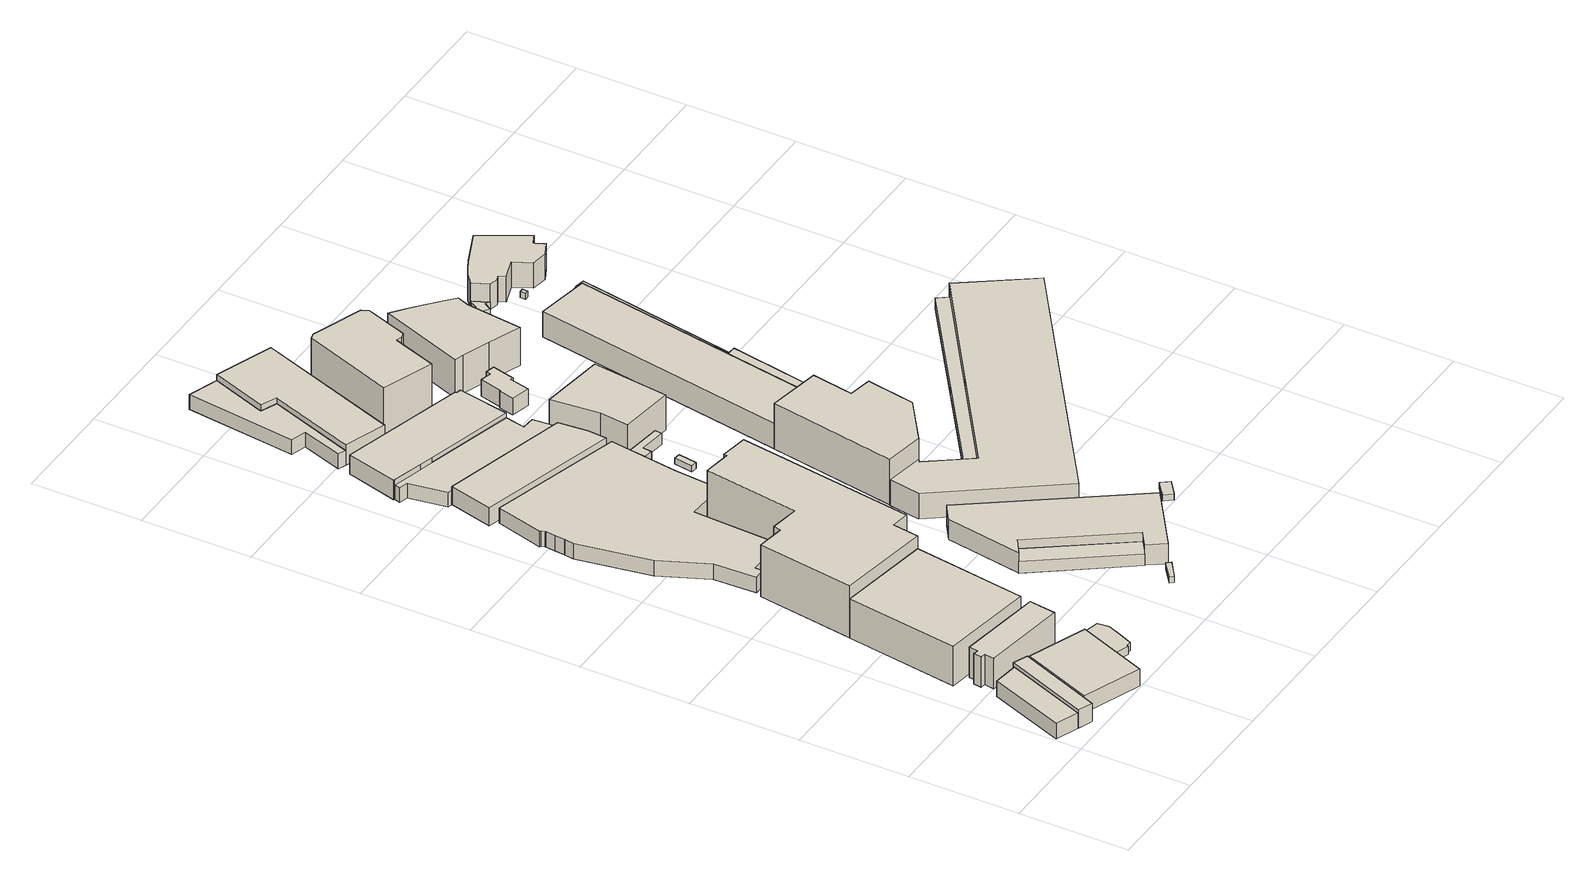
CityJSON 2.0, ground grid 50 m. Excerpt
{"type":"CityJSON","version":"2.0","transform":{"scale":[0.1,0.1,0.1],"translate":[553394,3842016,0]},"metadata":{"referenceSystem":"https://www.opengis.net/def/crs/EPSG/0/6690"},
"CityObjects":{
"building1":{"type":"Building","attributes":{"計測周辺長":119.25,"1/2500図郭":21,"区名":"鶴見区","町丁目名称":"焼野３丁目","街区番号":2,"class":"3001","usage":"441","measuredHeight":7.6,"storeysAboveGround":4,"BuildingDetailAttribute.buildingRoofEdgeArea":756.82,"BuildingDetailAttribute.buildingStructureType":"610","BuildingDetailAttribute.buildingStructureOrgType":"2","BuildingDetailAttribute.detailedUsage":"1510","BuildingDetailAttribute.specifiedBuildingCoverageRate":0.6,"BuildingDetailAttribute.surveyYear":2017,"BuildingRiverFloodingRiskAttribute.description":"1","BuildingRiverFloodingRiskAttribute.rank":"2","BuildingRiverFloodingRiskAttribute.depth":2.04,"BuildingRiverFloodingRiskAttribute.adminType":"1","BuildingRiverFloodingRiskAttribute.scale":"2","BuildingRiverFloodingRiskAttribute.duration":138.97,"BuildingIDAttribute.prefecture":"27","BuildingIDAttribute.city":"27124"},"geometry":[{"type":"Solid","lod":"1","boundaries":[[[[0,1,2,3]],[[2,4,5,3]],[[1,6,4,2]],[[0,7,6,1]],[[3,5,7,0]],[[4,6,7,5]]]]}]},
"building2":{"type":"Building","attributes":{"計測周辺長":119.25,"1/2500図郭":21,"区名":"鶴見区","町丁目名称":"焼野３丁目","街区番号":2,"class":"3001","usage":"441","measuredHeight":8.9,"storeysAboveGround":4,"BuildingDetailAttribute.buildingRoofEdgeArea":756.82,"BuildingDetailAttribute.buildingStructureType":"610","BuildingDetailAttribute.buildingStructureOrgType":"2","BuildingDetailAttribute.detailedUsage":"1510","BuildingDetailAttribute.specifiedBuildingCoverageRate":0.6,"BuildingDetailAttribute.surveyYear":2017,"BuildingRiverFloodingRiskAttribute.description":"1","BuildingRiverFloodingRiskAttribute.rank":"2","BuildingRiverFloodingRiskAttribute.depth":2.04,"BuildingRiverFloodingRiskAttribute.adminType":"1","BuildingRiverFloodingRiskAttribute.scale":"2","BuildingRiverFloodingRiskAttribute.duration":138.97,"BuildingIDAttribute.prefecture":"27","BuildingIDAttribute.city":"27124"},"geometry":[{"type":"Solid","lod":"1","boundaries":[[[[8,9,10,11]],[[10,12,13,11]],[[9,14,12,10]],[[8,15,14,9]],[[11,13,15,8]],[[12,14,15,13]]]]}]},
"building3":{"type":"Building","attributes":{"計測周辺長":126.23,"1/2500図郭":21,"区名":"鶴見区","町丁目名称":"焼野３丁目","街区番号":2,"class":"3001","usage":"431","measuredHeight":8.3,"storeysAboveGround":2,"BuildingDetailAttribute.buildingRoofEdgeArea":987.19,"BuildingDetailAttribute.buildingStructureType":"610","BuildingDetailAttribute.buildingStructureOrgType":"2","BuildingDetailAttribute.detailedUsage":"1720","BuildingDetailAttribute.specifiedBuildingCoverageRate":0.6,"BuildingDetailAttribute.surveyYear":2017,"BuildingRiverFloodingRiskAttribute.description":"1","BuildingRiverFloodingRiskAttribute.rank":"2","BuildingRiverFloodingRiskAttribute.depth":2.23,"BuildingRiverFloodingRiskAttribute.adminType":"1","BuildingRiverFloodingRiskAttribute.scale":"2","BuildingRiverFloodingRiskAttribute.duration":149.05,"BuildingIDAttribute.prefecture":"27","BuildingIDAttribute.city":"27124"},"geometry":[{"type":"Solid","lod":"1","boundaries":[[[[16,17,18,19]],[[18,20,21,19]],[[17,22,20,18]],[[16,23,22,17]],[[19,21,23,16]],[[20,22,23,21]]]]}]},
"building4":{"type":"Building","attributes":{"計測周辺長":108.02,"1/2500図郭":21,"区名":"鶴見区","町丁目名称":"焼野３丁目","街区番号":2,"class":"3002","usage":"431","measuredHeight":14.8,"storeysAboveGround":4,"BuildingDetailAttribute.buildingRoofEdgeArea":496.94,"BuildingDetailAttribute.buildingStructureType":"603","BuildingDetailAttribute.buildingStructureOrgType":"3","BuildingDetailAttribute.detailedUsage":"1720","BuildingDetailAttribute.specifiedBuildingCoverageRate":0.6,"BuildingDetailAttribute.surveyYear":2017,"BuildingRiverFloodingRiskAttribute.description":"1","BuildingRiverFloodingRiskAttribute.rank":"2","BuildingRiverFloodingRiskAttribute.depth":2.22,"BuildingRiverFloodingRiskAttribute.adminType":"1","BuildingRiverFloodingRiskAttribute.scale":"2","BuildingRiverFloodingRiskAttribute.duration":148.52,"BuildingIDAttribute.prefecture":"27","BuildingIDAttribute.city":"27124"},"geometry":[{"type":"Solid","lod":"1","boundaries":[[[[24,25,26,27,28,29,30,31]],[[30,32,33,31]],[[29,34,32,30]],[[28,35,34,29]],[[27,36,35,28]],[[26,37,36,27]],[[25,38,37,26]],[[24,39,38,25]],[[31,33,39,24]],[[32,34,35,36,37,38,39,33]]]]}]},
"building5":{"type":"Building","attributes":{"計測周辺長":396.18,"1/2500図郭":21,"区名":"鶴見区","町丁目名称":"焼野３丁目","街区番号":2,"class":"3002","usage":"431","measuredHeight":19.3,"storeysAboveGround":5,"BuildingDetailAttribute.buildingRoofEdgeArea":5751.33,"BuildingDetailAttribute.buildingStructureType":"603","BuildingDetailAttribute.buildingStructureOrgType":"3","BuildingDetailAttribute.detailedUsage":"1720","BuildingDetailAttribute.specifiedBuildingCoverageRate":0.6,"BuildingDetailAttribute.surveyYear":2017,"BuildingRiverFloodingRiskAttribute.description":"1","BuildingRiverFloodingRiskAttribute.rank":"2","BuildingRiverFloodingRiskAttribute.depth":2.22,"BuildingRiverFloodingRiskAttribute.adminType":"1","BuildingRiverFloodingRiskAttribute.scale":"2","BuildingRiverFloodingRiskAttribute.duration":148.52,"BuildingIDAttribute.prefecture":"27","BuildingIDAttribute.city":"27124"},"geometry":[{"type":"Solid","lod":"1","boundaries":[[[[40,41,42,43]],[[42,44,45,43]],[[41,46,44,42]],[[40,47,46,41]],[[43,45,47,40]],[[44,46,47,45]]]]}]},
"building6":{"type":"Building","attributes":{"計測周辺長":59.68,"1/2500図郭":21,"区名":"鶴見区","町丁目名称":"焼野３丁目","街区番号":2,"class":"3001","usage":"431","measuredHeight":4,"storeysAboveGround":1,"BuildingDetailAttribute.buildingRoofEdgeArea":219.56,"BuildingDetailAttribute.buildingStructureType":"610","BuildingDetailAttribute.buildingStructureOrgType":"2","BuildingDetailAttribute.detailedUsage":"1740","BuildingDetailAttribute.specifiedBuildingCoverageRate":0.6,"BuildingDetailAttribute.surveyYear":2017,"BuildingRiverFloodingRiskAttribute.description":"1","BuildingRiverFloodingRiskAttribute.rank":"2","BuildingRiverFloodingRiskAttribute.depth":2.18,"BuildingRiverFloodingRiskAttribute.adminType":"1","BuildingRiverFloodingRiskAttribute.scale":"2","BuildingRiverFloodingRiskAttribute.duration":146.32,"BuildingIDAttribute.prefecture":"27","BuildingIDAttribute.city":"27124"},"geometry":[{"type":"Solid","lod":"1","boundaries":[[[[48,49,50,51,52,53,54,55]],[[54,56,57,55]],[[53,58,56,54]],[[52,59,58,53]],[[51,60,59,52]],[[50,61,60,51]],[[49,62,61,50]],[[48,63,62,49]],[[55,57,63,48]],[[56,58,59,60,61,62,63,57]]]]}]},
"building7":{"type":"Building","attributes":{"計測周辺長":396.18,"1/2500図郭":21,"区名":"鶴見区","町丁目名称":"焼野３丁目","街区番号":2,"class":"3002","usage":"431","measuredHeight":25.4,"storeysAboveGround":5,"BuildingDetailAttribute.buildingRoofEdgeArea":5751.33,"BuildingDetailAttribute.buildingStructureType":"603","BuildingDetailAttribute.buildingStructureOrgType":"3","BuildingDetailAttribute.detailedUsage":"1720","BuildingDetailAttribute.specifiedBuildingCoverageRate":0.6,"BuildingDetailAttribute.surveyYear":2017,"BuildingRiverFloodingRiskAttribute.description":"1","BuildingRiverFloodingRiskAttribute.rank":"2","BuildingRiverFloodingRiskAttribute.depth":2.24,"BuildingRiverFloodingRiskAttribute.adminType":"1","BuildingRiverFloodingRiskAttribute.scale":"2","BuildingRiverFloodingRiskAttribute.duration":149.63,"BuildingIDAttribute.prefecture":"27","BuildingIDAttribute.city":"27124"},"geometry":[{"type":"Solid","lod":"1","boundaries":[[[[64,65,66,67,68,69,70,71,72,73,74,75]],[[74,76,77,75]],[[73,78,76,74]],[[72,79,78,73]],[[71,80,79,72]],[[70,81,80,71]],[[69,82,81,70]],[[68,83,82,69]],[[67,84,83,68]],[[66,85,84,67]],[[65,86,85,66]],[[64,87,86,65]],[[75,77,87,64]],[[76,78,79,80,81,82,83,84,85,86,87,77]]]]}]},
"building8":{"type":"Building","attributes":{"計測周辺長":319.51,"1/2500図郭":21,"区名":"鶴見区","町丁目名称":"焼野３丁目","街区番号":2,"class":"3001","usage":"431","measuredHeight":7.7,"storeysAboveGround":1,"BuildingDetailAttribute.buildingRoofEdgeArea":4927.21,"BuildingDetailAttribute.buildingStructureType":"610","BuildingDetailAttribute.buildingStructureOrgType":"2","BuildingDetailAttribute.detailedUsage":"1720","BuildingDetailAttribute.specifiedBuildingCoverageRate":0.6,"BuildingDetailAttribute.surveyYear":2017,"BuildingRiverFloodingRiskAttribute.description":"1","BuildingRiverFloodingRiskAttribute.rank":"2","BuildingRiverFloodingRiskAttribute.depth":1.81,"BuildingRiverFloodingRiskAttribute.adminType":"1","BuildingRiverFloodingRiskAttribute.scale":"2","BuildingRiverFloodingRiskAttribute.duration":124.67,"BuildingIDAttribute.prefecture":"27","BuildingIDAttribute.city":"27124"},"geometry":[{"type":"Solid","lod":"1","boundaries":[[[[88,89,90,91,92,93,94,95,96,97,98,99,100,101,102,103,104,105,106]],[[105,107,108,106]],[[104,109,107,105]],[[103,110,109,104]],[[102,111,110,103]],[[101,112,111,102]],[[100,113,112,101]],[[99,114,113,100]],[[98,115,114,99]],[[97,116,115,98]],[[96,117,116,97]],[[95,118,117,96]],[[94,119,118,95]],[[93,120,119,94]],[[92,121,120,93]],[[91,122,121,92]],[[90,123,122,91]],[[89,124,123,90]],[[88,125,124,89]],[[106,108,125,88]],[[107,109,110,111,112,113,114,115,116,117,118,119,120,121,122,123,124,125,108]]]]}]},
"building9":{"type":"Building","attributes":{"計測周辺長":174.65,"1/2500図郭":21,"区名":"鶴見区","町丁目名称":"焼野３丁目","街区番号":2,"class":"3003","usage":"431","measuredHeight":9,"storeysAboveGround":2,"BuildingDetailAttribute.buildingRoofEdgeArea":1536.37,"BuildingDetailAttribute.buildingStructureType":"610","BuildingDetailAttribute.buildingStructureOrgType":"2","BuildingDetailAttribute.detailedUsage":"1720","BuildingDetailAttribute.specifiedBuildingCoverageRate":0.6,"BuildingDetailAttribute.surveyYear":2017,"BuildingRiverFloodingRiskAttribute.description":"1","BuildingRiverFloodingRiskAttribute.rank":"2","BuildingRiverFloodingRiskAttribute.depth":1.76,"BuildingRiverFloodingRiskAttribute.adminType":"1","BuildingRiverFloodingRiskAttribute.scale":"2","BuildingRiverFloodingRiskAttribute.duration":121.6,"BuildingIDAttribute.prefecture":"27","BuildingIDAttribute.city":"27124"},"geometry":[{"type":"Solid","lod":"1","boundaries":[[[[126,127,128]],[[127,129,130,128]],[[126,131,129,127]],[[128,130,131,126]],[[129,131,130]]]]}]},
"building10":{"type":"Building","attributes":{"計測周辺長":23.8,"1/2500図郭":21,"区名":"鶴見区","町丁目名称":"焼野３丁目","街区番号":3,"class":"3003","usage":"431","storeysAboveGround":1,"BuildingDetailAttribute.buildingRoofEdgeArea":21.46,"BuildingDetailAttribute.buildingStructureType":"610","BuildingDetailAttribute.buildingStructureOrgType":"2","BuildingDetailAttribute.detailedUsage":"1720","BuildingDetailAttribute.specifiedBuildingCoverageRate":0.6,"BuildingDetailAttribute.surveyYear":2017,"BuildingRiverFloodingRiskAttribute.description":"1","BuildingRiverFloodingRiskAttribute.rank":"2","BuildingRiverFloodingRiskAttribute.depth":1.6,"BuildingRiverFloodingRiskAttribute.adminType":"1","BuildingRiverFloodingRiskAttribute.scale":"2","BuildingRiverFloodingRiskAttribute.duration":110.3,"BuildingIDAttribute.prefecture":"27","BuildingIDAttribute.city":"27124"},"geometry":[{"type":"Solid","lod":"1","boundaries":[[[[132,133,134,135]],[[134,136,137,135]],[[133,138,136,134]],[[132,139,138,133]],[[135,137,139,132]],[[136,138,139,137]]]]}]},
"building11":{"type":"Building","attributes":{"計測周辺長":117.45,"1/2500図郭":21,"区名":"鶴見区","町丁目名称":"焼野３丁目","街区番号":3,"class":"3001","usage":"431","measuredHeight":5.7,"storeysAboveGround":1,"BuildingDetailAttribute.buildingRoofEdgeArea":431.16,"BuildingDetailAttribute.buildingStructureType":"610","BuildingDetailAttribute.buildingStructureOrgType":"2","BuildingDetailAttribute.detailedUsage":"1720","BuildingDetailAttribute.specifiedBuildingCoverageRate":0.6,"BuildingDetailAttribute.surveyYear":2017,"BuildingRiverFloodingRiskAttribute.description":"1","BuildingRiverFloodingRiskAttribute.rank":"2","BuildingRiverFloodingRiskAttribute.depth":1.47,"BuildingRiverFloodingRiskAttribute.adminType":"1","BuildingRiverFloodingRiskAttribute.scale":"2","BuildingRiverFloodingRiskAttribute.duration":99.78,"BuildingIDAttribute.prefecture":"27","BuildingIDAttribute.city":"27124"},"geometry":[{"type":"Solid","lod":"1","boundaries":[[[[140,141,142,143]],[[142,144,145,143]],[[141,146,144,142]],[[140,147,146,141]],[[143,145,147,140]],[[144,146,147,145]]]]}]},
"building12":{"type":"Building","attributes":{"計測周辺長":169.09,"1/2500図郭":21,"区名":"鶴見区","町丁目名称":"焼野３丁目","街区番号":2,"class":"3001","usage":"431","measuredHeight":8.8,"storeysAboveGround":2,"BuildingDetailAttribute.buildingRoofEdgeArea":1331.69,"BuildingDetailAttribute.buildingStructureType":"610","BuildingDetailAttribute.buildingStructureOrgType":"2","BuildingDetailAttribute.detailedUsage":"1720","BuildingDetailAttribute.specifiedBuildingCoverageRate":0.6,"BuildingDetailAttribute.surveyYear":2017,"BuildingRiverFloodingRiskAttribute.description":"1","BuildingRiverFloodingRiskAttribute.rank":"2","BuildingRiverFloodingRiskAttribute.depth":1.67,"BuildingRiverFloodingRiskAttribute.adminType":"1","BuildingRiverFloodingRiskAttribute.scale":"2","BuildingRiverFloodingRiskAttribute.duration":114.8,"BuildingIDAttribute.prefecture":"27","BuildingIDAttribute.city":"27124"},"geometry":[{"type":"Solid","lod":"1","boundaries":[[[[148,149,150,151,152]],[[151,153,154,152]],[[150,155,153,151]],[[149,156,155,150]],[[148,157,156,149]],[[152,154,157,148]],[[153,155,156,157,154]]]]}]},
"building13":{"type":"Building","attributes":{"計測周辺長":176.59,"1/2500図郭":21,"区名":"鶴見区","町丁目名称":"焼野３丁目","街区番号":2,"class":"3003","usage":"431","measuredHeight":7.2,"storeysAboveGround":1,"BuildingDetailAttribute.buildingRoofEdgeArea":1147.76,"BuildingDetailAttribute.buildingStructureType":"610","BuildingDetailAttribute.buildingStructureOrgType":"2","BuildingDetailAttribute.detailedUsage":"1720","BuildingDetailAttribute.specifiedBuildingCoverageRate":0.6,"BuildingDetailAttribute.surveyYear":2017,"BuildingRiverFloodingRiskAttribute.description":"1","BuildingRiverFloodingRiskAttribute.rank":"2","BuildingRiverFloodingRiskAttribute.depth":1.87,"BuildingRiverFloodingRiskAttribute.adminType":"1","BuildingRiverFloodingRiskAttribute.scale":"2","BuildingRiverFloodingRiskAttribute.duration":127.95,"BuildingIDAttribute.prefecture":"27","BuildingIDAttribute.city":"27124"},"geometry":[{"type":"Solid","lod":"1","boundaries":[[[[158,159,160,161,162,163,164,165,166,167]],[[166,168,169,167]],[[165,170,168,166]],[[164,171,170,165]],[[163,172,171,164]],[[162,173,172,163]],[[161,174,173,162]],[[160,175,174,161]],[[159,176,175,160]],[[158,177,176,159]],[[167,169,177,158]],[[168,170,171,172,173,174,175,176,177,169]]]]}]},
"building14":{"type":"Building","attributes":{"計測周辺長":174.65,"1/2500図郭":21,"区名":"鶴見区","町丁目名称":"焼野３丁目","街区番号":2,"class":"3001","usage":"431","measuredHeight":9.4,"storeysAboveGround":2,"BuildingDetailAttribute.buildingRoofEdgeArea":1536.37,"BuildingDetailAttribute.buildingStructureType":"610","BuildingDetailAttribute.buildingStructureOrgType":"2","BuildingDetailAttribute.detailedUsage":"1720","BuildingDetailAttribute.specifiedBuildingCoverageRate":0.6,"BuildingDetailAttribute.surveyYear":2017,"BuildingRiverFloodingRiskAttribute.description":"1","BuildingRiverFloodingRiskAttribute.rank":"2","BuildingRiverFloodingRiskAttribute.depth":1.56,"BuildingRiverFloodingRiskAttribute.adminType":"1","BuildingRiverFloodingRiskAttribute.scale":"2","BuildingRiverFloodingRiskAttribute.duration":106.53,"BuildingIDAttribute.prefecture":"27","BuildingIDAttribute.city":"27124"},"geometry":[{"type":"Solid","lod":"1","boundaries":[[[[178,179,180,181,158,182,167,183,184]],[[183,185,186,184]],[[167,131,185,183]],[[182,129,131,167]],[[158,130,129,182]],[[181,187,130,158]],[[180,188,187,181]],[[179,189,188,180]],[[178,190,189,179]],[[184,186,190,178]],[[185,131,129,130,187,188,189,190,186]]]]}]},
"building15":{"type":"Building","attributes":{"class":"3003","measuredHeight":7.2,"BuildingDetailAttribute.surveyYear":2017,"BuildingRiverFloodingRiskAttribute.description":"1","BuildingRiverFloodingRiskAttribute.rank":"2","BuildingRiverFloodingRiskAttribute.depth":0.904,"BuildingRiverFloodingRiskAttribute.adminType":"1","BuildingRiverFloodingRiskAttribute.scale":"2","BuildingRiverFloodingRiskAttribute.duration":45.47,"BuildingIDAttribute.prefecture":"27","BuildingIDAttribute.city":"27124"},"geometry":[{"type":"Solid","lod":"1","boundaries":[[[[191,192,193,194,195,196,197,198]],[[197,199,200,198]],[[196,201,199,197]],[[195,202,201,196]],[[194,203,202,195]],[[193,204,203,194]],[[192,205,204,193]],[[191,206,205,192]],[[198,200,206,191]],[[199,201,202,203,204,205,206,200]]]]}]},
"building16":{"type":"Building","attributes":{"計測周辺長":241.08,"1/2500図郭":21,"区名":"鶴見区","町丁目名称":"焼野３丁目","街区番号":3,"class":"3001","usage":"431","measuredHeight":9.9,"storeysAboveGround":3,"BuildingDetailAttribute.buildingRoofEdgeArea":2194.55,"BuildingDetailAttribute.buildingStructureType":"610","BuildingDetailAttribute.buildingStructureOrgType":"2","BuildingDetailAttribute.detailedUsage":"1720","BuildingDetailAttribute.specifiedBuildingCoverageRate":0.6,"BuildingDetailAttribute.surveyYear":2017,"BuildingRiverFloodingRiskAttribute.description":"1","BuildingRiverFloodingRiskAttribute.rank":"2","BuildingRiverFloodingRiskAttribute.depth":1.1,"BuildingRiverFloodingRiskAttribute.adminType":"1","BuildingRiverFloodingRiskAttribute.scale":"2","BuildingRiverFloodingRiskAttribute.duration":66.38,"BuildingIDAttribute.prefecture":"27","BuildingIDAttribute.city":"27124"},"geometry":[{"type":"Solid","lod":"1","boundaries":[[[[207,208,209,210,211,212,213,214]],[[213,215,216,214]],[[212,217,215,213]],[[211,218,217,212]],[[210,219,218,211]],[[209,220,219,210]],[[208,221,220,209]],[[207,222,221,208]],[[214,216,222,207]],[[215,217,218,219,220,221,222,216]]]]}]},
"building17":{"type":"Building","attributes":{"class":"3001","measuredHeight":3.2,"BuildingDetailAttribute.specifiedBuildingCoverageRate":0.6,"BuildingDetailAttribute.surveyYear":2017,"BuildingRiverFloodingRiskAttribute.description":"1","BuildingRiverFloodingRiskAttribute.rank":"2","BuildingRiverFloodingRiskAttribute.depth":2.09,"BuildingRiverFloodingRiskAttribute.adminType":"1","BuildingRiverFloodingRiskAttribute.scale":"2","BuildingRiverFloodingRiskAttribute.duration":140.67,"BuildingIDAttribute.prefecture":"27","BuildingIDAttribute.city":"27124"},"geometry":[{"type":"Solid","lod":"1","boundaries":[[[[223,224,225,226,227,228,229]],[[228,230,231,229]],[[227,232,230,228]],[[226,233,232,227]],[[225,234,233,226]],[[224,235,234,225]],[[223,236,235,224]],[[229,231,236,223]],[[230,232,233,234,235,236,231]]]]}]},
"building18":{"type":"Building","attributes":{"計測周辺長":194.62,"1/2500図郭":21,"区名":"鶴見区","町丁目名称":"焼野３丁目","街区番号":2,"class":"3001","usage":"431","measuredHeight":10.1,"storeysAboveGround":2,"BuildingDetailAttribute.buildingRoofEdgeArea":1622.06,"BuildingDetailAttribute.buildingStructureType":"610","BuildingDetailAttribute.buildingStructureOrgType":"2","BuildingDetailAttribute.detailedUsage":"1720","BuildingDetailAttribute.specifiedBuildingCoverageRate":0.6,"BuildingDetailAttribute.surveyYear":2017,"BuildingRiverFloodingRiskAttribute.description":"1","BuildingRiverFloodingRiskAttribute.rank":"2","BuildingRiverFloodingRiskAttribute.depth":0.904,"BuildingRiverFloodingRiskAttribute.adminType":"1","BuildingRiverFloodingRiskAttribute.scale":"2","BuildingRiverFloodingRiskAttribute.duration":45.47,"BuildingIDAttribute.prefecture":"27","BuildingIDAttribute.city":"27124"},"geometry":[{"type":"Solid","lod":"1","boundaries":[[[[237,238,193,192,191,198]],[[191,239,240,198]],[[192,241,239,191]],[[193,242,241,192]],[[238,243,242,193]],[[237,244,243,238]],[[198,240,244,237]],[[239,241,242,243,244,240]]]]}]},
"building19":{"type":"Building","attributes":{"計測周辺長":29.25,"1/2500図郭":21,"区名":"鶴見区","町丁目名称":"焼野３丁目","街区番号":2,"class":"3003","usage":"431","storeysAboveGround":1,"BuildingDetailAttribute.buildingRoofEdgeArea":47.69,"BuildingDetailAttribute.buildingStructureType":"610","BuildingDetailAttribute.buildingStructureOrgType":"2","BuildingDetailAttribute.detailedUsage":"1720","BuildingDetailAttribute.specifiedBuildingCoverageRate":0.6,"BuildingDetailAttribute.surveyYear":2017,"BuildingRiverFloodingRiskAttribute.description":"1","BuildingRiverFloodingRiskAttribute.rank":"2","BuildingRiverFloodingRiskAttribute.depth":2.09,"BuildingRiverFloodingRiskAttribute.adminType":"1","BuildingRiverFloodingRiskAttribute.scale":"2","BuildingRiverFloodingRiskAttribute.duration":140.67,"BuildingIDAttribute.prefecture":"27","BuildingIDAttribute.city":"27124"},"geometry":[{"type":"Solid","lod":"1","boundaries":[[[[245,246,247,248,249,250,251]],[[250,252,253,251]],[[249,254,252,250]],[[248,255,254,249]],[[247,256,255,248]],[[246,257,256,247]],[[245,258,257,246]],[[251,253,258,245]],[[252,254,255,256,257,258,253]]]]}]},
"building20":{"type":"Building","attributes":{"class":"3001","BuildingDetailAttribute.specifiedBuildingCoverageRate":0.6,"BuildingDetailAttribute.surveyYear":2017,"BuildingRiverFloodingRiskAttribute.description":"1","BuildingRiverFloodingRiskAttribute.rank":"2","BuildingRiverFloodingRiskAttribute.depth":1.68,"BuildingRiverFloodingRiskAttribute.adminType":"1","BuildingRiverFloodingRiskAttribute.scale":"2","BuildingRiverFloodingRiskAttribute.duration":115.38,"BuildingIDAttribute.prefecture":"27","BuildingIDAttribute.city":"27124"},"geometry":[{"type":"Solid","lod":"1","boundaries":[[[[259,260,261,262]],[[261,263,264,262]],[[260,265,263,261]],[[259,266,265,260]],[[262,264,266,259]],[[263,265,266,264]]]]}]},
"building21":{"type":"Building","attributes":{"class":"3001","measuredHeight":5.5,"BuildingDetailAttribute.specifiedBuildingCoverageRate":0.6,"BuildingDetailAttribute.surveyYear":2017,"BuildingRiverFloodingRiskAttribute.description":"1","BuildingRiverFloodingRiskAttribute.rank":"2","BuildingRiverFloodingRiskAttribute.depth":1.68,"BuildingRiverFloodingRiskAttribute.adminType":"1","BuildingRiverFloodingRiskAttribute.scale":"2","BuildingRiverFloodingRiskAttribute.duration":115.38,"BuildingIDAttribute.prefecture":"27","BuildingIDAttribute.city":"27124"},"geometry":[{"type":"Solid","lod":"1","boundaries":[[[[267,268,269,270,271,272]],[[271,273,274,272]],[[270,275,273,271]],[[269,276,275,270]],[[268,277,276,269]],[[267,278,277,268]],[[272,274,278,267]],[[273,275,276,277,278,274]]]]}]},
"building22":{"type":"Building","attributes":{"計測周辺長":147.42,"1/2500図郭":21,"区名":"鶴見区","町丁目名称":"焼野３丁目","街区番号":2,"class":"3001","usage":"431","measuredHeight":25.7,"storeysAboveGround":5,"BuildingDetailAttribute.buildingRoofEdgeArea":1250.29,"BuildingDetailAttribute.buildingStructureType":"603","BuildingDetailAttribute.buildingStructureOrgType":"3","BuildingDetailAttribute.detailedUsage":"1720","BuildingDetailAttribute.specifiedBuildingCoverageRate":0.6,"BuildingDetailAttribute.surveyYear":2017,"BuildingRiverFloodingRiskAttribute.description":"1","BuildingRiverFloodingRiskAttribute.rank":"2","BuildingRiverFloodingRiskAttribute.depth":0.894,"BuildingRiverFloodingRiskAttribute.adminType":"1","BuildingRiverFloodingRiskAttribute.scale":"2","BuildingRiverFloodingRiskAttribute.duration":44.38,"BuildingIDAttribute.prefecture":"27","BuildingIDAttribute.city":"27124"},"geometry":[{"type":"Solid","lod":"1","boundaries":[[[[279,280,281,282,283,284,285,286,287]],[[286,288,289,287]],[[285,290,288,286]],[[284,291,290,285]],[[283,292,291,284]],[[282,293,292,283]],[[281,294,293,282]],[[280,295,294,281]],[[279,296,295,280]],[[287,289,296,279]],[[288,290,291,292,293,294,295,296,289]]]]}]},
"building23":{"type":"Building","attributes":{"計測周辺長":126.33,"1/2500図郭":21,"区名":"鶴見区","町丁目名称":"焼野３丁目","街区番号":2,"class":"3001","usage":"431","measuredHeight":17.2,"storeysAboveGround":2,"BuildingDetailAttribute.buildingRoofEdgeArea":941.7,"BuildingDetailAttribute.buildingStructureType":"610","BuildingDetailAttribute.buildingStructureOrgType":"2","BuildingDetailAttribute.detailedUsage":"1720","BuildingDetailAttribute.specifiedBuildingCoverageRate":0.6,"BuildingDetailAttribute.surveyYear":2017,"BuildingRiverFloodingRiskAttribute.description":"1","BuildingRiverFloodingRiskAttribute.rank":"2","BuildingRiverFloodingRiskAttribute.depth":1.67,"BuildingRiverFloodingRiskAttribute.adminType":"1","BuildingRiverFloodingRiskAttribute.scale":"2","BuildingRiverFloodingRiskAttribute.duration":114.73,"BuildingIDAttribute.prefecture":"27","BuildingIDAttribute.city":"27124"},"geometry":[{"type":"Solid","lod":"1","boundaries":[[[[297,298,299,300,301]],[[300,302,303,301]],[[299,304,302,300]],[[298,305,304,299]],[[297,306,305,298]],[[301,303,306,297]],[[302,304,305,306,303]]]]}]},
"building24":{"type":"Building","attributes":{"計測周辺長":798.19,"1/2500図郭":21,"区名":"鶴見区","町丁目名称":"焼野３丁目","街区番号":3,"class":"3002","usage":"431","measuredHeight":22.4,"storeysAboveGround":4,"BuildingDetailAttribute.buildingRoofEdgeArea":10565.47,"BuildingDetailAttribute.buildingStructureType":"603","BuildingDetailAttribute.buildingStructureOrgType":"3","BuildingDetailAttribute.detailedUsage":"1720","BuildingDetailAttribute.specifiedBuildingCoverageRate":0.6,"BuildingDetailAttribute.surveyYear":2017,"BuildingRiverFloodingRiskAttribute.description":"1","BuildingRiverFloodingRiskAttribute.rank":"2","BuildingRiverFloodingRiskAttribute.depth":0.763,"BuildingRiverFloodingRiskAttribute.adminType":"1","BuildingRiverFloodingRiskAttribute.scale":"2","BuildingRiverFloodingRiskAttribute.duration":32.35,"BuildingIDAttribute.prefecture":"27","BuildingIDAttribute.city":"27124"},"geometry":[{"type":"Solid","lod":"1","boundaries":[[[[307,308,309,310,311,312,313]],[[312,314,315,313]],[[311,316,314,312]],[[310,317,316,311]],[[309,318,317,310]],[[308,319,318,309]],[[307,320,319,308]],[[313,315,320,307]],[[314,316,317,318,319,320,315]]]]}]},
"building25":{"type":"Building","attributes":{"計測周辺長":26.47,"1/2500図郭":21,"区名":"鶴見区","町丁目名称":"焼野３丁目","街区番号":3,"class":"3001","usage":"431","storeysAboveGround":1,"BuildingDetailAttribute.buildingRoofEdgeArea":39.78,"BuildingDetailAttribute.buildingStructureType":"610","BuildingDetailAttribute.buildingStructureOrgType":"2","BuildingDetailAttribute.detailedUsage":"1720","BuildingDetailAttribute.specifiedBuildingCoverageRate":0.6,"BuildingDetailAttribute.surveyYear":2017,"BuildingRiverFloodingRiskAttribute.description":"1","BuildingRiverFloodingRiskAttribute.rank":"2","BuildingRiverFloodingRiskAttribute.depth":1.16,"BuildingRiverFloodingRiskAttribute.adminType":"1","BuildingRiverFloodingRiskAttribute.scale":"2","BuildingRiverFloodingRiskAttribute.duration":70.98,"BuildingIDAttribute.prefecture":"27","BuildingIDAttribute.city":"27124"},"geometry":[{"type":"Solid","lod":"1","boundaries":[[[[321,322,323,324]],[[323,325,326,324]],[[322,327,325,323]],[[321,328,327,322]],[[324,326,328,321]],[[325,327,328,326]]]]}]},
"building26":{"type":"Building","attributes":{"計測周辺長":55.78,"1/2500図郭":21,"区名":"鶴見区","町丁目名称":"焼野３丁目","街区番号":2,"class":"3001","usage":"431","measuredHeight":8.1,"storeysAboveGround":2,"BuildingDetailAttribute.buildingRoofEdgeArea":133.43,"BuildingDetailAttribute.buildingStructureType":"610","BuildingDetailAttribute.buildingStructureOrgType":"2","BuildingDetailAttribute.detailedUsage":"1720","BuildingDetailAttribute.specifiedBuildingCoverageRate":0.6,"BuildingDetailAttribute.surveyYear":2017,"BuildingRiverFloodingRiskAttribute.description":"1","BuildingRiverFloodingRiskAttribute.rank":"2","BuildingRiverFloodingRiskAttribute.depth":1.34,"BuildingRiverFloodingRiskAttribute.adminType":"1","BuildingRiverFloodingRiskAttribute.scale":"2","BuildingRiverFloodingRiskAttribute.duration":86.85,"BuildingIDAttribute.prefecture":"27","BuildingIDAttribute.city":"27124"},"geometry":[{"type":"Solid","lod":"1","boundaries":[[[[329,330,331,332,333,334,335,336,337,338,339,340]],[[339,341,342,340]],[[338,343,341,339]],[[337,344,343,338]],[[336,345,344,337]],[[335,346,345,336]],[[334,347,346,335]],[[333,348,347,334]],[[332,349,348,333]],[[331,350,349,332]],[[330,351,350,331]],[[329,352,351,330]],[[340,342,352,329]],[[341,343,344,345,346,347,348,349,350,351,352,342]]]]}]},
"building27":{"type":"Building","attributes":{"class":"3001","BuildingDetailAttribute.specifiedBuildingCoverageRate":0.6,"BuildingDetailAttribute.surveyYear":2017,"BuildingRiverFloodingRiskAttribute.description":"1","BuildingRiverFloodingRiskAttribute.rank":"2","BuildingRiverFloodingRiskAttribute.depth":1.64,"BuildingRiverFloodingRiskAttribute.adminType":"1","BuildingRiverFloodingRiskAttribute.scale":"2","BuildingRiverFloodingRiskAttribute.duration":111.97,"BuildingIDAttribute.prefecture":"27","BuildingIDAttribute.city":"27124"},"geometry":[{"type":"Solid","lod":"1","boundaries":[[[[353,354,355,356]],[[355,357,358,356]],[[354,359,357,355]],[[353,360,359,354]],[[356,358,360,353]],[[357,359,360,358]]]]}]},
"building28":{"type":"Building","attributes":{"class":"3003","measuredHeight":18.6,"BuildingDetailAttribute.specifiedBuildingCoverageRate":0.6,"BuildingDetailAttribute.surveyYear":2017,"BuildingRiverFloodingRiskAttribute.description":"1","BuildingRiverFloodingRiskAttribute.rank":"2","BuildingRiverFloodingRiskAttribute.depth":1.07,"BuildingRiverFloodingRiskAttribute.adminType":"1","BuildingRiverFloodingRiskAttribute.scale":"2","BuildingRiverFloodingRiskAttribute.duration":62.3,"BuildingIDAttribute.prefecture":"27","BuildingIDAttribute.city":"27124"},"geometry":[{"type":"Solid","lod":"1","boundaries":[[[[361,362,363,364,365,366,367,368,369,370]],[[369,371,372,370]],[[368,373,371,369]],[[367,374,373,368]],[[366,375,374,367]],[[365,376,375,366]],[[364,377,376,365]],[[363,378,377,364]],[[362,379,378,363]],[[361,380,379,362]],[[370,372,380,361]],[[371,373,374,375,376,377,378,379,380,372]]]]}]},
"building29":{"type":"Building","attributes":{"計測周辺長":798.19,"1/2500図郭":21,"区名":"鶴見区","町丁目名称":"焼野３丁目","街区番号":3,"class":"3002","usage":"431","measuredHeight":12.5,"storeysAboveGround":4,"BuildingDetailAttribute.buildingRoofEdgeArea":10565.47,"BuildingDetailAttribute.buildingStructureType":"603","BuildingDetailAttribute.buildingStructureOrgType":"3","BuildingDetailAttribute.detailedUsage":"1720","BuildingDetailAttribute.specifiedBuildingCoverageRate":0.6,"BuildingDetailAttribute.surveyYear":2017,"BuildingRiverFloodingRiskAttribute.description":"1","BuildingRiverFloodingRiskAttribute.rank":"2","BuildingRiverFloodingRiskAttribute.depth":0.926,"BuildingRiverFloodingRiskAttribute.adminType":"1","BuildingRiverFloodingRiskAttribute.scale":"2","BuildingRiverFloodingRiskAttribute.duration":48.2,"BuildingIDAttribute.prefecture":"27","BuildingIDAttribute.city":"27124"},"geometry":[{"type":"Solid","lod":"1","boundaries":[[[[381,382,383,384]],[[383,385,386,384]],[[382,387,385,383]],[[381,388,387,382]],[[384,386,388,381]],[[385,387,388,386]]]]}]},
"building30":{"type":"Building","attributes":{"計測周辺長":798.19,"1/2500図郭":21,"区名":"鶴見区","町丁目名称":"焼野３丁目","街区番号":3,"class":"3002","usage":"431","measuredHeight":12.6,"storeysAboveGround":4,"BuildingDetailAttribute.buildingRoofEdgeArea":10565.47,"BuildingDetailAttribute.buildingStructureType":"603","BuildingDetailAttribute.buildingStructureOrgType":"3","BuildingDetailAttribute.detailedUsage":"1720","BuildingDetailAttribute.specifiedBuildingCoverageRate":0.6,"BuildingDetailAttribute.surveyYear":2017,"BuildingRiverFloodingRiskAttribute.description":"1","BuildingRiverFloodingRiskAttribute.rank":"2","BuildingRiverFloodingRiskAttribute.depth":0.862,"BuildingRiverFloodingRiskAttribute.adminType":"1","BuildingRiverFloodingRiskAttribute.scale":"2","BuildingRiverFloodingRiskAttribute.duration":41.97,"BuildingIDAttribute.prefecture":"27","BuildingIDAttribute.city":"27124"},"geometry":[{"type":"Solid","lod":"1","boundaries":[[[[389,390,391,392,393,394,395,396,397,398,399,400,401]],[[400,402,403,401]],[[399,404,402,400]],[[398,405,404,399]],[[397,406,405,398]],[[396,407,406,397]],[[395,408,407,396]],[[394,409,408,395]],[[393,410,409,394]],[[392,411,410,393]],[[391,412,411,392]],[[390,413,412,391]],[[389,414,413,390]],[[401,403,414,389]],[[402,404,405,406,407,408,409,410,411,412,413,414,403]]]]}]},
"building31":{"type":"Building","attributes":{"計測周辺長":308.37,"1/2500図郭":21,"区名":"鶴見区","町丁目名称":"焼野３丁目","街区番号":3,"class":"3003","usage":"431","measuredHeight":6.7,"storeysAboveGround":1,"BuildingDetailAttribute.buildingRoofEdgeArea":1170.07,"BuildingDetailAttribute.buildingStructureType":"610","BuildingDetailAttribute.buildingStructureOrgType":"2","BuildingDetailAttribute.detailedUsage":"1720","BuildingDetailAttribute.specifiedBuildingCoverageRate":0.6,"BuildingDetailAttribute.surveyYear":2017,"BuildingRiverFloodingRiskAttribute.description":"1","BuildingRiverFloodingRiskAttribute.rank":"2","BuildingRiverFloodingRiskAttribute.depth":0.821,"BuildingRiverFloodingRiskAttribute.adminType":"1","BuildingRiverFloodingRiskAttribute.scale":"2","BuildingRiverFloodingRiskAttribute.duration":36.12,"BuildingIDAttribute.prefecture":"27","BuildingIDAttribute.city":"27124"},"geometry":[{"type":"Solid","lod":"1","boundaries":[[[[415,416,417,418,419,420,421,422,423,424,425,426]],[[425,427,428,426]],[[424,429,427,425]],[[423,430,429,424]],[[422,431,430,423]],[[421,432,431,422]],[[420,433,432,421]],[[419,434,433,420]],[[418,435,434,419]],[[417,436,435,418]],[[416,437,436,417]],[[415,438,437,416]],[[426,428,438,415]],[[427,429,430,431,432,433,434,435,436,437,438,428]]]]}]},
"building32":{"type":"Building","attributes":{"計測周辺長":246.36,"1/2500図郭":22,"区名":"鶴見区","町丁目名称":"焼野３丁目","街区番号":3,"class":"3003","usage":"431","measuredHeight":5.5,"storeysAboveGround":1,"BuildingDetailAttribute.buildingRoofEdgeArea":644.43,"BuildingDetailAttribute.buildingStructureType":"610","BuildingDetailAttribute.buildingStructureOrgType":"2","BuildingDetailAttribute.detailedUsage":"1720","BuildingDetailAttribute.specifiedBuildingCoverageRate":0.6,"BuildingDetailAttribute.surveyYear":2017,"BuildingRiverFloodingRiskAttribute.description":"1","BuildingRiverFloodingRiskAttribute.rank":"2","BuildingRiverFloodingRiskAttribute.depth":0.933,"BuildingRiverFloodingRiskAttribute.adminType":"1","BuildingRiverFloodingRiskAttribute.scale":"2","BuildingRiverFloodingRiskAttribute.duration":49.15,"BuildingIDAttribute.prefecture":"27","BuildingIDAttribute.city":"27124"},"geometry":[{"type":"Solid","lod":"1","boundaries":[[[[439,440,441,442,443,444]],[[443,445,446,444]],[[442,447,445,443]],[[441,448,447,442]],[[440,449,448,441]],[[439,450,449,440]],[[444,446,450,439]],[[445,447,448,449,450,446]]]]}]},
"building33":{"type":"Building","attributes":{"class":"3001","BuildingDetailAttribute.surveyYear":2017,"BuildingRiverFloodingRiskAttribute.description":"1","BuildingRiverFloodingRiskAttribute.rank":"2","BuildingRiverFloodingRiskAttribute.depth":1.42,"BuildingRiverFloodingRiskAttribute.adminType":"1","BuildingRiverFloodingRiskAttribute.scale":"2","BuildingRiverFloodingRiskAttribute.duration":94.78,"BuildingIDAttribute.prefecture":"27","BuildingIDAttribute.city":"27124"},"geometry":[{"type":"Solid","lod":"1","boundaries":[[[[451,452,453,454,455,456,457]],[[456,458,459,457]],[[455,460,458,456]],[[454,461,460,455]],[[453,462,461,454]],[[452,463,462,453]],[[451,464,463,452]],[[457,459,464,451]],[[458,460,461,462,463,464,459]]]]}]},
"building34":{"type":"Building","attributes":{"class":"3001","BuildingDetailAttribute.specifiedBuildingCoverageRate":0.6,"BuildingDetailAttribute.surveyYear":2017,"BuildingRiverFloodingRiskAttribute.description":"1","BuildingRiverFloodingRiskAttribute.rank":"2","BuildingRiverFloodingRiskAttribute.depth":1.71,"BuildingRiverFloodingRiskAttribute.adminType":"1","BuildingRiverFloodingRiskAttribute.scale":"2","BuildingRiverFloodingRiskAttribute.duration":117.92,"BuildingIDAttribute.prefecture":"27","BuildingIDAttribute.city":"27124"},"geometry":[{"type":"Solid","lod":"1","boundaries":[[[[465,466,467,468]],[[467,469,470,468]],[[466,471,469,467]],[[465,472,471,466]],[[468,470,472,465]],[[469,471,472,470]]]]}]},
"building35":{"type":"Building","attributes":{"class":"3002","measuredHeight":12.4,"BuildingDetailAttribute.surveyYear":2017,"BuildingRiverFloodingRiskAttribute.description":"1","BuildingRiverFloodingRiskAttribute.rank":"2","BuildingRiverFloodingRiskAttribute.depth":1.71,"BuildingRiverFloodingRiskAttribute.adminType":"1","BuildingRiverFloodingRiskAttribute.scale":"2","BuildingRiverFloodingRiskAttribute.duration":117.92,"BuildingIDAttribute.prefecture":"27","BuildingIDAttribute.city":"27124"},"geometry":[{"type":"Solid","lod":"1","boundaries":[[[[473,474,475,476,477,478,479,480,481,482,483,484,485,486,487,488,489,490]],[[489,491,492,490]],[[488,493,491,489]],[[487,494,493,488]],[[486,495,494,487]],[[485,496,495,486]],[[484,497,496,485]],[[483,498,497,484]],[[482,499,498,483]],[[481,500,499,482]],[[480,501,500,481]],[[479,502,501,480]],[[478,503,502,479]],[[477,504,503,478]],[[476,505,504,477]],[[475,506,505,476]],[[474,507,506,475]],[[473,508,507,474]],[[490,492,508,473]],[[491,493,494,495,496,497,498,499,500,501,502,503,504,505,506,507,508,492]]]]}]}
},
"vertices":[
[8,117,12],[141,463,12],[257,448,12],[113,77,12],[257,448,88],[113,77,88],[141,463,88],[8,117,88],
[114,77,12],[265,458,12],[332,431,12],[181,50,12],[332,431,101],[181,50,101],[265,458,101],[114,77,101],
[217,107,11],[341,429,11],[609,326,11],[483,5,11],[609,326,95],[483,5,95],[341,429,95],[217,107,95],
[181,499,11],[188,545,11],[166,548,11],[171,585,11],[195,581,11],[201,622,11],[588,564,11],[570,441,11],[588,564,159],[570,441,159],[201,622,159],[195,581,159],[171,585,159],[166,548,159],[188,545,159],[181,499,159],
[626,1098,9],[548,584,9],[121,649,9],[199,1166,9],[121,649,202],[199,1166,202],[548,584,202],[626,1098,202],
[649,157,11],[644,149,11],[561,178,11],[626,355,11],[720,333,11],[725,280,11],[698,214,11],[672,155,11],[698,214,51],[672,155,51],[725,280,51],[720,333,51],[626,355,51],[561,178,51],[644,149,51],[649,157,51],
[267,1610,10],[392,1591,10],[398,1626,10],[533,1606,10],[599,2042,10],[723,2023,10],[725,2038,10],[850,2019,10],[727,1205,10],[644,1218,10],[626,1098,10],[199,1166,10],[626,1098,264],[199,1166,264],[644,1218,264],[727,1205,264],[850,2019,264],[725,2038,264],[723,2023,264],[599,2042,264],[533,1606,264],[398,1626,264],[392,1591,264],[267,1610,264],
[183,2754,12],[792,2587,12],[745,2272,12],[727,2059,12],[540,2068,12],[519,1665,12],[331,1671,12],[331,1638,12],[279,1635,12],[272,1830,12],[177,2046,12],[119,2381,12],[124,2423,12],[126,2423,12],[130,2472,12],[135,2516,12],[134,2516,12],[128,2535,12],[122,2535,12],[128,2535,88],[122,2535,88],[134,2516,88],[135,2516,88],[130,2472,88],[126,2423,88],[124,2423,88],[119,2381,88],[177,2046,88],[272,1830,88],[279,1635,88],[331,1638,88],[331,1671,88],[519,1665,88],[540,2068,88],[727,2059,88],[745,2272,88],[792,2587,88],[183,2754,88],
[118,3194,16],[119,3196,16],[321,3141,16],[119,3196,106],[321,3141,106],[118,3194,106],
[1137,242,17],[1214,300,17],[1228,282,17],[1150,225,17],[1228,282,47],[1150,225,47],[1214,300,47],[1137,242,47],
[973,841,17],[1262,433,17],[1193,384,17],[900,793,17],[1193,384,74],[900,793,74],[1262,433,74],[973,841,74],
[791,2695,14],[784,2607,14],[145,2779,14],[198,2979,14],[780,2827,14],[198,2979,102],[780,2827,102],[145,2779,102],[784,2607,102],[791,2695,102],
[321,3141,12],[730,3032,12],[711,2942,12],[771,2937,12],[780,2827,12],[198,2979,12],[178,2984,12],[151,3156,12],[109,3166,12],[118,3194,12],[109,3166,83],[118,3194,83],[151,3156,83],[178,2984,83],[198,2979,83],[780,2827,83],[771,2937,83],[711,2942,83],[730,3032,83],[321,3141,83],
[753,3279,12],[753,3272,12],[775,3267,12],[730,3034,12],[119,3196,12],[114,3196,12],[179,3434,12],[114,3196,106],[179,3434,106],[730,3034,106],[775,3267,106],[753,3272,106],[753,3279,106],
[279,3897,19],[354,3865,19],[213,3472,19],[178,3486,19],[241,3672,19],[171,3694,19],[236,4197,19],[372,4150,19],[236,4197,91],[372,4150,91],[171,3694,91],[241,3672,91],[178,3486,91],[213,3472,91],[354,3865,91],[279,3897,91],
[959,1145,18],[1039,1199,18],[1528,507,18],[1246,308,18],[1193,384,18],[1262,433,18],[973,841,18],[900,793,18],[973,841,117],[900,793,117],[1262,433,117],[1193,384,117],[1246,308,117],[1528,507,117],[1039,1199,117],[959,1145,117],
[890,2086,12],[893,2085,12],[890,2060,12],[872,2063,12],[868,2041,12],[817,2051,12],[825,2096,12],[817,2051,44],[825,2096,44],[868,2041,44],[872,2063,44],[890,2060,44],[893,2085,44],[890,2086,44],
[637,4053,19],[404,3403,19],[279,3897,120],[372,4150,120],[354,3865,120],[213,3472,120],[404,3403,120],[637,4053,120],
[893,2087,11],[890,2086,11],[894,2110,11],[987,2097,11],[980,2046,11],[890,2060,11],[893,2085,11],[890,2060,41],[893,2085,41],[980,2046,41],[987,2097,41],[894,2110,41],[890,2086,41],[893,2087,41],
[854,2258,17],[867,2342,17],[895,2338,17],[882,2254,17],[895,2338,47],[882,2254,47],[867,2342,47],[854,2258,47],
[784,2430,20],[794,2504,20],[958,2483,20],[954,2450,20],[832,2466,20],[826,2425,20],[832,2466,74],[826,2425,74],[954,2450,74],[958,2483,74],[794,2504,74],[784,2430,74],
[431,3421,22],[581,3838,22],[608,3844,22],[841,3759,22],[856,3728,22],[788,3536,22],[761,3527,22],[735,3536,22],[665,3336,22],[735,3536,279],[665,3336,279],[761,3527,279],[788,3536,279],[856,3728,279],[841,3759,279],[608,3844,279],[581,3838,279],[431,3421,279],
[798,2518,16],[815,2652,16],[793,2873,16],[1092,2834,16],[1049,2486,16],[1092,2834,189],[1049,2486,189],[793,2873,189],[815,2652,189],[798,2518,189],
[1389,2005,19],[1356,1815,19],[1462,1796,19],[1423,1575,19],[1223,1433,19],[1046,1463,19],[1147,2048,19],[1046,1463,243],[1147,2048,243],[1223,1433,243],[1423,1575,243],[1462,1796,243],[1356,1815,243],[1389,2005,243],
[1595,531,25],[1663,584,25],[1691,547,25],[1623,495,25],[1691,547,55],[1623,495,55],[1663,584,55],[1595,531,55],
[929,3221,21],[931,3220,21],[937,3242,21],[979,3231,21],[953,3128,21],[941,3131,21],[919,3040,21],[832,3062,21],[849,3131,21],[855,3130,21],[881,3233,21],[910,3226,21],[881,3233,102],[910,3226,102],[855,3130,102],[849,3131,102],[832,3062,102],[919,3040,102],[941,3131,102],[953,3128,102],[979,3231,102],[937,3242,102],[931,3220,102],[929,3221,102],
[1035,2857,18],[1038,2892,18],[1080,2889,18],[1078,2854,18],[1080,2889,48],[1078,2854,48],[1038,2892,48],[1035,2857,48],
[1027,3655,21],[1088,3604,21],[1142,3557,21],[1190,3513,21],[1169,3458,21],[1137,3199,21],[988,3260,21],[860,3304,21],[819,3316,21],[962,3705,21],[819,3316,207],[962,3705,207],[860,3304,207],[988,3260,207],[1137,3199,207],[1169,3458,207],[1190,3513,207],[1142,3557,207],[1088,3604,207],[1027,3655,207],
[1350,3218,20],[1593,3176,20],[1389,2005,20],[1147,2048,20],[1389,2005,145],[1147,2048,145],[1593,3176,145],[1350,3218,145],
[2309,1907,17],[2313,1910,17],[2529,1603,17],[2362,1485,17],[1795,1084,17],[1394,799,17],[1021,1318,17],[1046,1463,17],[1223,1433,17],[1208,1422,17],[1317,1270,17],[1347,1228,17],[1790,1541,17],[1347,1228,143],[1790,1541,143],[1317,1270,143],[1208,1422,143],[1223,1433,143],[1046,1463,143],[1021,1318,143],[1394,799,143],[1795,1084,143],[2362,1485,143],[2529,1603,143],[2313,1910,143],[2309,1907,143],
[1357,1817,25],[1594,3178,25],[1581,3180,25],[1587,3218,25],[1626,3222,25],[1671,3215,25],[1655,3127,25],[1646,3074,25],[1536,2474,25],[1572,2472,25],[1512,2138,25],[1451,1802,25],[1512,2138,92],[1451,1802,92],[1572,2472,92],[1536,2474,92],[1646,3074,92],[1655,3127,92],[1671,3215,92],[1626,3222,92],[1587,3218,92],[1581,3180,92],[1594,3178,92],[1357,1817,92],
[2275,1953,24],[2309,1907,24],[1790,1541,24],[1347,1228,24],[1317,1270,24],[1790,1607,24],[1317,1270,80],[1790,1607,80],[1347,1228,80],[1790,1541,80],[2309,1907,80],[2275,1953,80],
[1416,3494,19],[1397,3507,19],[1374,3472,19],[1337,3497,19],[1360,3531,19],[1375,3555,19],[1385,3565,19],[1375,3555,49],[1385,3565,49],[1360,3531,49],[1337,3497,49],[1374,3472,49],[1397,3507,49],[1416,3494,49],
[1540,3403,17],[1540,3428,17],[1557,3428,17],[1557,3403,17],[1557,3428,47],[1557,3403,47],[1540,3428,47],[1540,3403,47],
[1400,3580,14],[1424,3603,14],[1466,3626,14],[1511,3648,14],[1668,3715,14],[1771,3534,14],[1786,3505,14],[1771,3498,14],[1740,3483,14],[1761,3436,14],[1699,3405,14],[1625,3415,14],[1585,3495,14],[1490,3464,14],[1475,3495,14],[1453,3485,14],[1416,3494,14],[1385,3565,14],[1416,3494,138],[1385,3565,138],[1453,3485,138],[1475,3495,138],[1490,3464,138],[1585,3495,138],[1625,3415,138],[1699,3405,138],[1761,3436,138],[1740,3483,138],[1771,3498,138],[1786,3505,138],[1771,3534,138],[1668,3715,138],[1511,3648,138],[1466,3626,138],[1424,3603,138],[1400,3580,138]
]}
